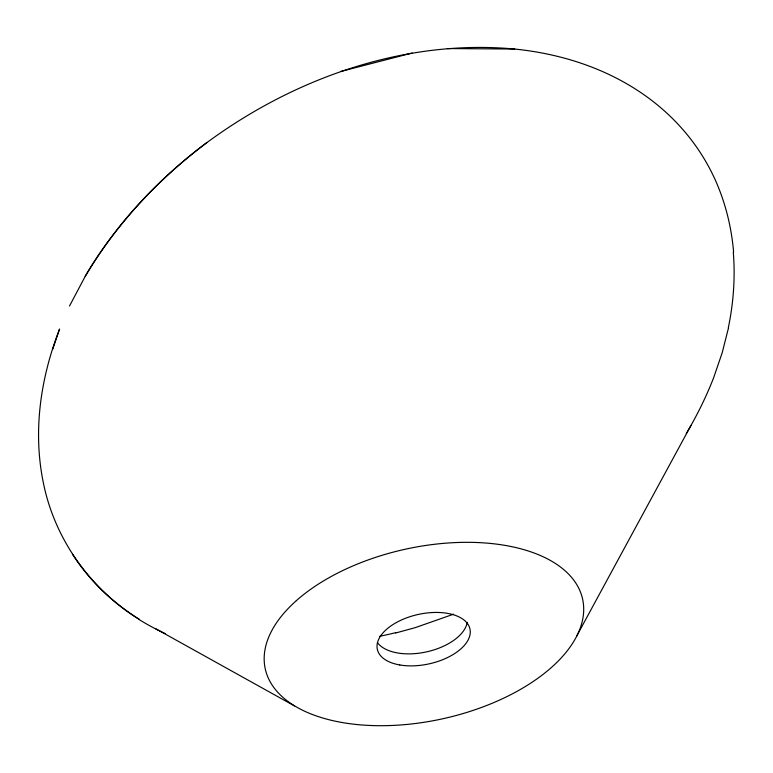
<?xml version="1.0" encoding="UTF-8"?>
<svg xmlns="http://www.w3.org/2000/svg" width="773" height="773" viewBox="0 0 773 773"><rect width="100%" height="100%" fill="white"/><g stroke="black" fill="none" stroke-linecap="round" stroke-linejoin="round"><path stroke-width="1.16" d="M728.562 327.617L722.233 352.633L713.769 377.379A384.587 291.411 -30.2 0 1 686.26 433.556M52.728 349.251L59.579 329.037A379.688 284.02 -30.7 0 0 41.317 397.38A372.2 278.927 -30.4 0 0 43.259 482.294C54.39 538.829 90.344 589.123 139.217 619.337A359.126 269.236 -29.9 0 1 72.391 554.135M69.502 306.011L85.233 276.319A380.548 284.609 -30.7 0 1 207.019 142.512C294.851 77.86 404.965 38.863 514.76 49.047A358.74 270.386 -31.1 0 1 715.383 180.206A369.301 278.435 -30.8 0 1 733.606 252.153M690.956 425.459L576.658 636.14M453.587 614.177L415.198 627.657L395.699 632.99M340.922 71.425L412.096 53.037M447.287 48.554L514.76 49.047M155.702 628.739L294.445 705.913M395.689 632.662A340.168 254.897 -30 0 1 379.601 636.324M85.204 276.309A385.109 287.769 -30.8 0 1 206.98 142.464M165.238 633.589A357.725 268.26 -29.9 0 1 139.024 619.502M467.221 622.284A47.163 25.432 -12.4 0 1 426.918 651.794A47.163 25.432 -12.4 0 1 377.379 642.518M733.287 252.24A371.62 280.357 -30.8 0 1 728.35 327.626M296.368 600.631A163.287 87.243 -12.5 0 0 276.657 622.603A162.475 86.827 -12.4 0 0 430.6 721.19A162.475 86.827 -12.4 0 0 565.343 571.005A162.475 86.827 -12.4 0 0 296.368 600.631M399.786 664.964A47.414 25.296 -12.4 0 0 470.274 632.275A47.414 25.296 -12.4 0 0 400.897 620.236A47.414 25.296 -12.4 0 0 399.786 664.964"/></g></svg>
